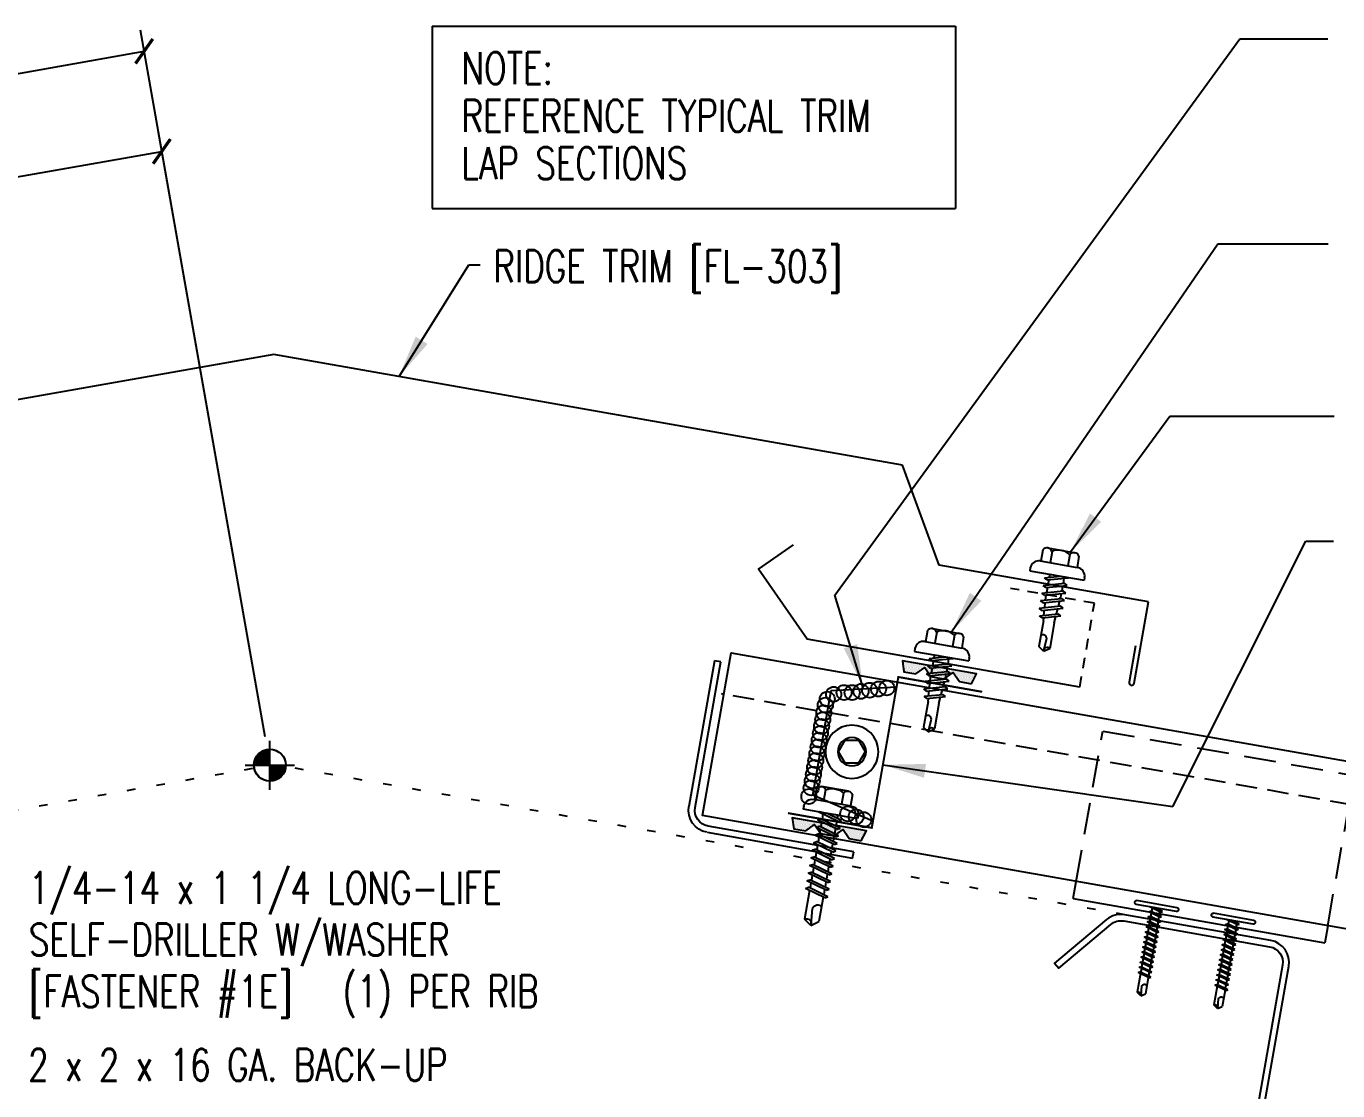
# Model space of a CAD drawing. Header units: inches. Extents: x 0 to 46.1, y 14.2 to 47.6.
# Drawn here: x 19.82 to 35.23, y 20.71 to 33.21 of the extents above; entities that cross this region are included whole.
import ezdxf

# ---------------------------------------------------------------- set-up
doc = ezdxf.new("R2010")
doc.units = ezdxf.units.IN
doc.header["$MEASUREMENT"] = 0
for name, pattern in [('DASH2', [0.1875, 0.125, -0.0625]), ('DOT', [0.25, 0, -0.25]), ('HIDDEN2', [0.1875, 0.125, -0.0625])]:
    doc.linetypes.add(name, pattern=pattern)
for name, color, linetype in [('clip', 5, 'Continuous'), ('CLO', 3, 'Continuous'), ('DIM', 2, 'Continuous'), ('FASTENER', 9, 'Continuous'), ('PANEL', 11, 'Continuous'), ('PURLIN', 1, 'Continuous'), ('SEALANT', 8, 'Continuous'), ('SECTION', 11, 'Continuous'), ('STLA', 12, 'Continuous'), ('TAPE', 8, 'Continuous'), ('TEXT', 2, 'Continuous'), ('TRIM', 6, 'Continuous')]:
    doc.layers.add(name, color=color, linetype=linetype)
doc.styles.add('TEXT', font='SIMPLEX', dxfattribs={"width": 0.75, "height": 6})
doc.styles.add('TEXT1', font='ROMANS.shx', dxfattribs={"width": 0.75, "height": 0.375})
doc.dimstyles.new('DETAIL', dxfattribs={"dimscale": 4, "dimtxt": 0.375, "dimasz": 0.0625, "dimexe": 0.0625, "dimexo": 0.125, "dimgap": 0.0625, "dimtad": 1, "dimdec": 4, "dimzin": 3, "dimdsep": 46, "dimlunit": 4, "dimtxsty": 'TEXT1', "dimblk": 'ARCHTICK', "dimcen": 0.0625, "dimclrd": 7, "dimclre": 7, "dimclrt": 2, "dimadec": 0, "dimazin": 0, "dimtfac": 0.59375, "dimtdec": 4, "dimtmove": 0, "dimatfit": 3, "dimfxl": 0, "dimfrac": 2, "dimtolj": 1, "dimtzin": 3, "dimarcsym": 0})
doc.dimstyles.new('DETAIL$7', dxfattribs={"dimscale": 4, "dimtxt": 6, "dimasz": 0.125, "dimexe": 0.0625, "dimexo": 0.125, "dimgap": 0.0625, "dimtad": 1, "dimdec": 5, "dimzin": 3, "dimdsep": 46, "dimlunit": 4, "dimtxsty": 'TEXT', "dimblk": 'ARCHTICK', "dimcen": 0.0625, "dimclrd": 7, "dimclre": 7, "dimclrt": 2, "dimadec": 0, "dimazin": 0, "dimtfac": 0.666667, "dimtdec": 5, "dimtmove": 0, "dimatfit": 3, "dimfxl": 0, "dimfrac": 2, "dimtolj": 1, "dimtzin": 3, "dimarcsym": 0})

# ---------------------------------------------------------------- blocks, each defined once
blk = doc.blocks.new('_ArchTick')
at = {"color": 0, "linetype": 'ByBlock', "const_width": 0.15}
blk.add_lwpolyline([(-0.5, -0.5), (0.5, 0.5)], dxfattribs=at)
blk = doc.blocks.new('*D13')
at = {"layer": 'DEFPOINTS', "color": 0}
for p in [(21.408, 31.744), (17.355, 25.857), (22.707, 24.377)]:
    blk.add_point(p, dxfattribs=at)
at = {"layer": 'DIM', "color": 7, "lineweight": -2}
for p, q in [((22.621, 24.869), (21.365, 31.991)), ((16.471, 30.874), (21.408, 31.744)), ((17.268, 26.35), (16.427, 31.12))]:
    blk.add_line(p, q, dxfattribs=at)
at = {"layer": 'DIM', "color": 7, "lineweight": -2, "xscale": 0.25, "yscale": 0.25, "zscale": 0.25}
for p, rotation in [((21.408, 31.744), 10.00000000000004), ((16.471, 30.874), 190.0000000000001)]:
    blk.add_blockref('_ArchTick', p, dxfattribs=dict(at, rotation=rotation))
at = {"layer": 'DIM', "color": 2, "insert": (18.857, 31.775), "char_height": 0.375, "attachment_point": 5, "rotation": 10, "style": 'TEXT1'}
blk.add_mtext('\\A1;5"', dxfattribs=at)
blk = doc.blocks.new('*D14')
at = {"layer": 'DEFPOINTS', "color": 0}
for p in [(21.201, 32.92), (10.37, 24.629), (22.707, 24.377)]:
    blk.add_point(p, dxfattribs=at)
at = {"layer": 'DIM', "color": 7, "lineweight": -2}
for p, q in [((22.621, 24.869), (21.158, 33.166)), ((9.278, 30.818), (21.201, 32.92)), ((10.283, 25.122), (9.235, 31.064))]:
    blk.add_line(p, q, dxfattribs=at)
at = {"layer": 'DIM', "color": 7, "lineweight": -2, "xscale": 0.25, "yscale": 0.25, "zscale": 0.25}
for p, rotation in [((21.201, 32.92), 10.00000000000004), ((9.278, 30.818), 190.0000000000001)]:
    blk.add_blockref('_ArchTick', p, dxfattribs=dict(at, rotation=rotation))
at = {"layer": 'DIM', "color": 2, "insert": (15.157, 32.335), "char_height": 0.375, "attachment_point": 5, "rotation": 10, "style": 'TEXT1'}
blk.add_mtext('\\A1;12"', dxfattribs=at)
blk = doc.blocks.new('A$C23AA14D5')
at = {"layer": 'CLO', "const_width": 0.0239}
blk.add_lwpolyline([(2.284, 0.187), (1.299, 0.014), (0.987, 1.785), (0.002, 1.611)], dxfattribs=at)
at = {"layer": 'CLO'}
blk.add_lwpolyline([(1.285, 0.094), (1.993, 0.397), (1.776, 1.628), (1.007, 1.67)], dxfattribs=at)
blk = doc.blocks.new('*X4')
at = {"color": 0}
for p, q in [((-0.434, 0.135), (-0.434, 0.135)), ((-0.434, 0.123), (-0.434, 0.123)), ((-0.422, 0.141), (-0.422, 0.141)), ((-0.422, 0.129), (-0.422, 0.129)), ((-0.422, 0.117), (-0.422, 0.117)), ((-0.422, 0.105), (-0.422, 0.105)), ((-0.422, 0.094), (-0.422, 0.094)), ((-0.422, 0.082), (-0.422, 0.082)), ((-0.41, 0.135), (-0.41, 0.135)), ((-0.41, 0.123), (-0.41, 0.123)), ((-0.41, 0.111), (-0.41, 0.111)), ((-0.41, 0.1), (-0.41, 0.1)), ((-0.41, 0.088), (-0.41, 0.088)), ((-0.41, 0.076), (-0.41, 0.076)), ((-0.41, 0.064), (-0.41, 0.064)), ((-0.41, 0.053), (-0.41, 0.053)), ((-0.41, 0.041), (-0.41, 0.041)), ((-0.398, 0.141), (-0.398, 0.141)), ((-0.398, 0.129), (-0.398, 0.129)), ((-0.398, 0.117), (-0.398, 0.117)), ((-0.398, 0.105), (-0.398, 0.105)), ((-0.398, 0.094), (-0.398, 0.094)), ((-0.398, 0.082), (-0.398, 0.082)), ((-0.398, 0.07), (-0.398, 0.07)), ((-0.398, 0.059), (-0.398, 0.059)), ((-0.398, 0.047), (-0.398, 0.047)), ((-0.398, 0.035), (-0.398, 0.035)), ((-0.398, 0.023), (-0.398, 0.023)), ((-0.387, 0.135), (-0.387, 0.135)), ((-0.387, 0.123), (-0.387, 0.123)), ((-0.387, 0.111), (-0.387, 0.111)), ((-0.387, 0.1), (-0.387, 0.1)), ((-0.387, 0.088), (-0.387, 0.088)), ((-0.387, 0.076), (-0.387, 0.076)), ((-0.387, 0.064), (-0.387, 0.064)), ((-0.387, 0.053), (-0.387, 0.053)), ((-0.387, 0.041), (-0.387, 0.041)), ((-0.387, 0.029), (-0.387, 0.029)), ((-0.375, 0.141), (-0.375, 0.141)), ((-0.375, 0.129), (-0.375, 0.129)), ((-0.375, 0.117), (-0.375, 0.117)), ((-0.375, 0.105), (-0.375, 0.105)), ((-0.375, 0.094), (-0.375, 0.094)), ((-0.375, 0.082), (-0.375, 0.082)), ((-0.375, 0.07), (-0.375, 0.07)), ((-0.375, 0.059), (-0.375, 0.059)), ((-0.375, 0.047), (-0.375, 0.047)), ((-0.375, 0.035), (-0.375, 0.035)), ((-0.375, 0.023), (-0.375, 0.023)), ((-0.363, 0.135), (-0.363, 0.135)), ((-0.363, 0.123), (-0.363, 0.123)), ((-0.363, 0.111), (-0.363, 0.111)), ((-0.363, 0.1), (-0.363, 0.1)), ((-0.363, 0.088), (-0.363, 0.088)), ((-0.363, 0.076), (-0.363, 0.076)), ((-0.363, 0.064), (-0.363, 0.064)), ((-0.363, 0.053), (-0.363, 0.053)), ((-0.363, 0.041), (-0.363, 0.041)), ((-0.363, 0.029), (-0.363, 0.029)), ((-0.352, 0.141), (-0.352, 0.141)), ((-0.352, 0.129), (-0.352, 0.129)), ((-0.352, 0.117), (-0.352, 0.117)), ((-0.352, 0.105), (-0.352, 0.105)), ((-0.352, 0.094), (-0.352, 0.094)), ((-0.352, 0.082), (-0.352, 0.082)), ((-0.352, 0.07), (-0.352, 0.07)), ((-0.352, 0.059), (-0.352, 0.059)), ((-0.352, 0.047), (-0.352, 0.047)), ((-0.352, 0.035), (-0.352, 0.035)), ((-0.352, 0.023), (-0.352, 0.023)), ((-0.34, 0.135), (-0.34, 0.135)), ((-0.34, 0.123), (-0.34, 0.123)), ((-0.34, 0.111), (-0.34, 0.111)), ((-0.34, 0.1), (-0.34, 0.1)), ((-0.34, 0.088), (-0.34, 0.088)), ((-0.34, 0.076), (-0.34, 0.076)), ((-0.34, 0.064), (-0.34, 0.064)), ((-0.34, 0.053), (-0.34, 0.053)), ((-0.34, 0.041), (-0.34, 0.041)), ((-0.34, 0.029), (-0.34, 0.029)), ((-0.328, 0.141), (-0.328, 0.141)), ((-0.328, 0.129), (-0.328, 0.129)), ((-0.328, 0.117), (-0.328, 0.117)), ((-0.328, 0.105), (-0.328, 0.105)), ((-0.328, 0.094), (-0.328, 0.094)), ((-0.328, 0.082), (-0.328, 0.082)), ((-0.328, 0.07), (-0.328, 0.07)), ((-0.328, 0.059), (-0.328, 0.059)), ((-0.328, 0.047), (-0.328, 0.047)), ((-0.328, 0.035), (-0.328, 0.035)), ((-0.328, 0.023), (-0.328, 0.023)), ((-0.316, 0.135), (-0.316, 0.135)), ((-0.316, 0.123), (-0.316, 0.123)), ((-0.316, 0.111), (-0.316, 0.111)), ((-0.316, 0.1), (-0.316, 0.1)), ((-0.316, 0.088), (-0.316, 0.088)), ((-0.316, 0.076), (-0.316, 0.076)), ((-0.316, 0.064), (-0.316, 0.064)), ((-0.316, 0.053), (-0.316, 0.053)), ((-0.316, 0.041), (-0.316, 0.041)), ((-0.316, 0.029), (-0.316, 0.029)), ((-0.305, 0.141), (-0.305, 0.141)), ((-0.305, 0.129), (-0.305, 0.129)), ((-0.305, 0.117), (-0.305, 0.117)), ((-0.305, 0.105), (-0.305, 0.105)), ((-0.305, 0.094), (-0.305, 0.094)), ((-0.305, 0.082), (-0.305, 0.082)), ((-0.305, 0.07), (-0.305, 0.07)), ((-0.305, 0.059), (-0.305, 0.059)), ((-0.305, 0.047), (-0.305, 0.047)), ((-0.305, 0.035), (-0.305, 0.035)), ((-0.305, 0.023), (-0.305, 0.023)), ((-0.293, 0.135), (-0.293, 0.135)), ((-0.293, 0.123), (-0.293, 0.123)), ((-0.293, 0.111), (-0.293, 0.111)), ((-0.293, 0.1), (-0.293, 0.1)), ((-0.293, 0.088), (-0.293, 0.088)), ((-0.293, 0.076), (-0.293, 0.076)), ((-0.293, 0.064), (-0.293, 0.064)), ((-0.293, 0.053), (-0.293, 0.053)), ((-0.293, 0.041), (-0.293, 0.041)), ((-0.293, 0.029), (-0.293, 0.029)), ((-0.281, 0.141), (-0.281, 0.141)), ((-0.281, 0.129), (-0.281, 0.129)), ((-0.281, 0.117), (-0.281, 0.117)), ((-0.281, 0.105), (-0.281, 0.105)), ((-0.281, 0.094), (-0.281, 0.094)), ((-0.281, 0.082), (-0.281, 0.082)), ((-0.281, 0.07), (-0.281, 0.07)), ((-0.281, 0.059), (-0.281, 0.059)), ((-0.281, 0.047), (-0.281, 0.047)), ((-0.281, 0.035), (-0.281, 0.035)), ((-0.281, 0.023), (-0.281, 0.023)), ((-0.27, 0.135), (-0.27, 0.135)), ((-0.27, 0.123), (-0.27, 0.123)), ((-0.27, 0.111), (-0.27, 0.111)), ((-0.27, 0.1), (-0.27, 0.1)), ((-0.27, 0.088), (-0.27, 0.088)), ((-0.27, 0.076), (-0.27, 0.076)), ((-0.27, 0.064), (-0.27, 0.064)), ((-0.27, 0.053), (-0.27, 0.053)), ((-0.27, 0.041), (-0.27, 0.041)), ((-0.27, 0.029), (-0.27, 0.029)), ((-0.258, 0.141), (-0.258, 0.141)), ((-0.258, 0.129), (-0.258, 0.129)), ((-0.258, 0.117), (-0.258, 0.117)), ((-0.258, 0.105), (-0.258, 0.105)), ((-0.258, 0.094), (-0.258, 0.094)), ((-0.258, 0.082), (-0.258, 0.082)), ((-0.258, 0.07), (-0.258, 0.07)), ((-0.258, 0.059), (-0.258, 0.059)), ((-0.258, 0.047), (-0.258, 0.047)), ((-0.258, 0.035), (-0.258, 0.035)), ((-0.258, 0.023), (-0.258, 0.023)), ((-0.246, 0.135), (-0.246, 0.135)), ((-0.246, 0.123), (-0.246, 0.123)), ((-0.246, 0.111), (-0.246, 0.111)), ((-0.246, 0.1), (-0.246, 0.1)), ((-0.246, 0.088), (-0.246, 0.088)), ((-0.246, 0.076), (-0.246, 0.076)), ((-0.246, 0.064), (-0.246, 0.064)), ((-0.246, 0.053), (-0.246, 0.053)), ((-0.246, 0.041), (-0.246, 0.041)), ((-0.234, 0.141), (-0.234, 0.141)), ((-0.234, 0.129), (-0.234, 0.129)), ((-0.234, 0.117), (-0.234, 0.117)), ((-0.234, 0.105), (-0.234, 0.105)), ((-0.234, 0.094), (-0.234, 0.094)), ((-0.234, 0.082), (-0.234, 0.082)), ((-0.234, 0.07), (-0.234, 0.07)), ((-0.234, 0.059), (-0.234, 0.059)), ((-0.234, 0.047), (-0.234, 0.047)), ((-0.223, 0.135), (-0.223, 0.135)), ((-0.223, 0.123), (-0.223, 0.123)), ((-0.223, 0.111), (-0.223, 0.111)), ((-0.223, 0.1), (-0.223, 0.1)), ((-0.223, 0.088), (-0.223, 0.088)), ((-0.223, 0.076), (-0.223, 0.076)), ((-0.223, 0.064), (-0.223, 0.064)), ((-0.211, 0.141), (-0.211, 0.141)), ((-0.211, 0.129), (-0.211, 0.129)), ((-0.211, 0.117), (-0.211, 0.117)), ((-0.211, 0.105), (-0.211, 0.105)), ((-0.211, 0.094), (-0.211, 0.094)), ((-0.211, 0.082), (-0.211, 0.082)), ((-0.211, 0.07), (-0.211, 0.07)), ((-0.199, 0.135), (-0.199, 0.135)), ((-0.199, 0.123), (-0.199, 0.123)), ((-0.199, 0.111), (-0.199, 0.111)), ((-0.199, 0.1), (-0.199, 0.1)), ((-0.199, 0.088), (-0.199, 0.088)), ((-0.188, 0.141), (-0.188, 0.141)), ((-0.188, 0.129), (-0.188, 0.129)), ((-0.188, 0.117), (-0.188, 0.117)), ((-0.188, 0.105), (-0.188, 0.105)), ((-0.188, 0.094), (-0.188, 0.094)), ((-0.176, 0.135), (-0.176, 0.135)), ((-0.176, 0.123), (-0.176, 0.123)), ((-0.176, 0.111), (-0.176, 0.111)), ((-0.164, 0.141), (-0.164, 0.141)), ((-0.164, 0.129), (-0.164, 0.129)), ((-0.164, 0.117), (-0.164, 0.117)), ((-0.164, 0.105), (-0.164, 0.105)), ((-0.152, 0.135), (-0.152, 0.135)), ((-0.152, 0.123), (-0.152, 0.123)), ((-0.152, 0.111), (-0.152, 0.111)), ((-0.152, 0.1), (-0.152, 0.1)), ((-0.141, 0.141), (-0.141, 0.141)), ((-0.141, 0.129), (-0.141, 0.129)), ((-0.141, 0.117), (-0.141, 0.117)), ((-0.141, 0.105), (-0.141, 0.105)), ((-0.141, 0.094), (-0.141, 0.094)), ((-0.141, 0.082), (-0.141, 0.082)), ((-0.129, 0.135), (-0.129, 0.135)), ((-0.129, 0.123), (-0.129, 0.123)), ((-0.129, 0.111), (-0.129, 0.111)), ((-0.129, 0.1), (-0.129, 0.1)), ((-0.129, 0.088), (-0.129, 0.088)), ((-0.129, 0.076), (-0.129, 0.076)), ((-0.117, 0.141), (-0.117, 0.141)), ((-0.117, 0.129), (-0.117, 0.129)), ((-0.117, 0.117), (-0.117, 0.117)), ((-0.117, 0.105), (-0.117, 0.105)), ((-0.117, 0.094), (-0.117, 0.094)), ((-0.117, 0.082), (-0.117, 0.082)), ((-0.117, 0.07), (-0.117, 0.07)), ((-0.117, 0.059), (-0.117, 0.059)), ((-0.105, 0.135), (-0.105, 0.135)), ((-0.105, 0.123), (-0.105, 0.123)), ((-0.105, 0.111), (-0.105, 0.111)), ((-0.105, 0.1), (-0.105, 0.1)), ((-0.105, 0.088), (-0.105, 0.088)), ((-0.105, 0.076), (-0.105, 0.076)), ((-0.105, 0.064), (-0.105, 0.064)), ((-0.105, 0.053), (-0.105, 0.053)), ((-0.094, 0.141), (-0.094, 0.141)), ((-0.094, 0.129), (-0.094, 0.129)), ((-0.094, 0.117), (-0.094, 0.117)), ((-0.094, 0.105), (-0.094, 0.105)), ((-0.094, 0.094), (-0.094, 0.094)), ((-0.094, 0.082), (-0.094, 0.082)), ((-0.094, 0.07), (-0.094, 0.07)), ((-0.094, 0.059), (-0.094, 0.059)), ((-0.094, 0.047), (-0.094, 0.047)), ((-0.094, 0.035), (-0.094, 0.035)), ((-0.082, 0.135), (-0.082, 0.135)), ((-0.082, 0.123), (-0.082, 0.123)), ((-0.082, 0.111), (-0.082, 0.111)), ((-0.082, 0.1), (-0.082, 0.1)), ((-0.082, 0.088), (-0.082, 0.088)), ((-0.082, 0.076), (-0.082, 0.076)), ((-0.082, 0.064), (-0.082, 0.064)), ((-0.082, 0.053), (-0.082, 0.053)), ((-0.082, 0.041), (-0.082, 0.041)), ((-0.082, 0.029), (-0.082, 0.029)), ((-0.07, 0.141), (-0.07, 0.141)), ((-0.07, 0.129), (-0.07, 0.129)), ((-0.07, 0.117), (-0.07, 0.117)), ((-0.07, 0.105), (-0.07, 0.105)), ((-0.07, 0.094), (-0.07, 0.094)), ((-0.07, 0.082), (-0.07, 0.082)), ((-0.07, 0.07), (-0.07, 0.07)), ((-0.07, 0.059), (-0.07, 0.059)), ((-0.07, 0.047), (-0.07, 0.047)), ((-0.07, 0.035), (-0.07, 0.035)), ((-0.07, 0.023), (-0.07, 0.023)), ((-0.059, 0.135), (-0.059, 0.135)), ((-0.059, 0.123), (-0.059, 0.123)), ((-0.059, 0.111), (-0.059, 0.111)), ((-0.059, 0.1), (-0.059, 0.1)), ((-0.059, 0.088), (-0.059, 0.088)), ((-0.059, 0.076), (-0.059, 0.076)), ((-0.059, 0.064), (-0.059, 0.064)), ((-0.059, 0.053), (-0.059, 0.053)), ((-0.059, 0.041), (-0.059, 0.041)), ((-0.059, 0.029), (-0.059, 0.029)), ((-0.047, 0.141), (-0.047, 0.141)), ((-0.047, 0.129), (-0.047, 0.129)), ((-0.047, 0.117), (-0.047, 0.117)), ((-0.047, 0.105), (-0.047, 0.105)), ((-0.047, 0.094), (-0.047, 0.094)), ((-0.047, 0.082), (-0.047, 0.082)), ((-0.047, 0.07), (-0.047, 0.07)), ((-0.047, 0.059), (-0.047, 0.059)), ((-0.047, 0.047), (-0.047, 0.047)), ((-0.047, 0.035), (-0.047, 0.035)), ((-0.047, 0.023), (-0.047, 0.023)), ((-0.035, 0.135), (-0.035, 0.135)), ((-0.035, 0.123), (-0.035, 0.123)), ((-0.035, 0.111), (-0.035, 0.111)), ((-0.035, 0.1), (-0.035, 0.1)), ((-0.035, 0.088), (-0.035, 0.088)), ((-0.035, 0.076), (-0.035, 0.076)), ((-0.035, 0.064), (-0.035, 0.064)), ((-0.035, 0.053), (-0.035, 0.053)), ((-0.035, 0.041), (-0.035, 0.041)), ((-0.035, 0.029), (-0.035, 0.029)), ((-0.023, 0.141), (-0.023, 0.141)), ((-0.023, 0.129), (-0.023, 0.129)), ((-0.023, 0.117), (-0.023, 0.117)), ((-0.023, 0.105), (-0.023, 0.105)), ((-0.023, 0.094), (-0.023, 0.094)), ((-0.023, 0.082), (-0.023, 0.082)), ((-0.023, 0.07), (-0.023, 0.07)), ((-0.023, 0.059), (-0.023, 0.059)), ((-0.023, 0.047), (-0.023, 0.047)), ((-0.023, 0.035), (-0.023, 0.035)), ((-0.023, 0.023), (-0.023, 0.023)), ((-0.012, 0.135), (-0.012, 0.135)), ((-0.012, 0.123), (-0.012, 0.123)), ((-0.012, 0.111), (-0.012, 0.111)), ((-0.012, 0.1), (-0.012, 0.1)), ((-0.012, 0.088), (-0.012, 0.088)), ((-0.012, 0.076), (-0.012, 0.076)), ((-0.012, 0.064), (-0.012, 0.064)), ((-0.012, 0.053), (-0.012, 0.053)), ((-0.012, 0.041), (-0.012, 0.041)), ((-0.012, 0.029), (-0.012, 0.029)), ((0, 0.141), (0, 0.141)), ((0, 0.129), (0, 0.129)), ((0, 0.117), (0, 0.117)), ((0, 0.105), (0, 0.105)), ((0, 0.094), (0, 0.094)), ((0, 0.082), (0, 0.082)), ((0, 0.07), (0, 0.07)), ((0, 0.059), (0, 0.059)), ((0, 0.047), (0, 0.047)), ((0, 0.035), (0, 0.035)), ((0, 0.023), (0, 0.023)), ((0.012, 0.135), (0.012, 0.135)), ((0.012, 0.123), (0.012, 0.123)), ((0.012, 0.111), (0.012, 0.111)), ((0.012, 0.1), (0.012, 0.1)), ((0.012, 0.088), (0.012, 0.088)), ((0.012, 0.076), (0.012, 0.076)), ((0.012, 0.064), (0.012, 0.064)), ((0.012, 0.053), (0.012, 0.053)), ((0.012, 0.041), (0.012, 0.041)), ((0.012, 0.029), (0.012, 0.029)), ((0.023, 0.141), (0.023, 0.141)), ((0.023, 0.129), (0.023, 0.129)), ((0.023, 0.117), (0.023, 0.117)), ((0.023, 0.105), (0.023, 0.105)), ((0.023, 0.094), (0.023, 0.094)), ((0.023, 0.082), (0.023, 0.082)), ((0.023, 0.07), (0.023, 0.07)), ((0.023, 0.059), (0.023, 0.059)), ((0.023, 0.047), (0.023, 0.047)), ((0.023, 0.035), (0.023, 0.035)), ((0.023, 0.023), (0.023, 0.023)), ((0.035, 0.135), (0.035, 0.135)), ((0.035, 0.123), (0.035, 0.123)), ((0.035, 0.111), (0.035, 0.111)), ((0.035, 0.1), (0.035, 0.1)), ((0.035, 0.088), (0.035, 0.088)), ((0.035, 0.076), (0.035, 0.076)), ((0.035, 0.064), (0.035, 0.064)), ((0.035, 0.053), (0.035, 0.053)), ((0.035, 0.041), (0.035, 0.041)), ((0.035, 0.029), (0.035, 0.029)), ((0.047, 0.141), (0.047, 0.141)), ((0.047, 0.129), (0.047, 0.129)), ((0.047, 0.117), (0.047, 0.117)), ((0.047, 0.105), (0.047, 0.105)), ((0.047, 0.094), (0.047, 0.094)), ((0.047, 0.082), (0.047, 0.082)), ((0.047, 0.07), (0.047, 0.07)), ((0.047, 0.059), (0.047, 0.059)), ((0.047, 0.047), (0.047, 0.047)), ((0.047, 0.035), (0.047, 0.035)), ((0.047, 0.023), (0.047, 0.023)), ((0.059, 0.135), (0.059, 0.135)), ((0.059, 0.123), (0.059, 0.123)), ((0.059, 0.111), (0.059, 0.111)), ((0.059, 0.1), (0.059, 0.1)), ((0.059, 0.088), (0.059, 0.088)), ((0.059, 0.076), (0.059, 0.076)), ((0.059, 0.064), (0.059, 0.064)), ((0.059, 0.053), (0.059, 0.053)), ((0.059, 0.041), (0.059, 0.041)), ((0.059, 0.029), (0.059, 0.029)), ((0.07, 0.141), (0.07, 0.141)), ((0.07, 0.129), (0.07, 0.129)), ((0.07, 0.117), (0.07, 0.117)), ((0.07, 0.105), (0.07, 0.105)), ((0.07, 0.094), (0.07, 0.094)), ((0.07, 0.082), (0.07, 0.082)), ((0.07, 0.07), (0.07, 0.07)), ((0.07, 0.059), (0.07, 0.059)), ((0.07, 0.047), (0.07, 0.047)), ((0.07, 0.035), (0.07, 0.035)), ((0.07, 0.023), (0.07, 0.023)), ((0.082, 0.135), (0.082, 0.135)), ((0.082, 0.123), (0.082, 0.123)), ((0.082, 0.111), (0.082, 0.111)), ((0.082, 0.1), (0.082, 0.1)), ((0.082, 0.088), (0.082, 0.088)), ((0.082, 0.076), (0.082, 0.076)), ((0.082, 0.064), (0.082, 0.064)), ((0.082, 0.053), (0.082, 0.053)), ((0.082, 0.041), (0.082, 0.041)), ((0.082, 0.029), (0.082, 0.029)), ((0.094, 0.141), (0.094, 0.141)), ((0.094, 0.129), (0.094, 0.129)), ((0.094, 0.117), (0.094, 0.117)), ((0.094, 0.105), (0.094, 0.105)), ((0.094, 0.094), (0.094, 0.094)), ((0.094, 0.082), (0.094, 0.082)), ((0.094, 0.07), (0.094, 0.07)), ((0.094, 0.059), (0.094, 0.059)), ((0.094, 0.047), (0.094, 0.047)), ((0.094, 0.035), (0.094, 0.035)), ((0.105, 0.135), (0.105, 0.135)), ((0.105, 0.123), (0.105, 0.123)), ((0.105, 0.111), (0.105, 0.111)), ((0.105, 0.1), (0.105, 0.1)), ((0.105, 0.088), (0.105, 0.088)), ((0.105, 0.076), (0.105, 0.076)), ((0.105, 0.064), (0.105, 0.064)), ((0.105, 0.053), (0.105, 0.053)), ((0.117, 0.141), (0.117, 0.141)), ((0.117, 0.129), (0.117, 0.129)), ((0.117, 0.117), (0.117, 0.117)), ((0.117, 0.105), (0.117, 0.105)), ((0.117, 0.094), (0.117, 0.094)), ((0.117, 0.082), (0.117, 0.082)), ((0.117, 0.07), (0.117, 0.07)), ((0.117, 0.059), (0.117, 0.059)), ((0.129, 0.135), (0.129, 0.135)), ((0.129, 0.123), (0.129, 0.123)), ((0.129, 0.111), (0.129, 0.111)), ((0.129, 0.1), (0.129, 0.1)), ((0.129, 0.088), (0.129, 0.088)), ((0.129, 0.076), (0.129, 0.076)), ((0.141, 0.141), (0.141, 0.141)), ((0.141, 0.129), (0.141, 0.129)), ((0.141, 0.117), (0.141, 0.117)), ((0.141, 0.105), (0.141, 0.105)), ((0.141, 0.094), (0.141, 0.094)), ((0.141, 0.082), (0.141, 0.082)), ((0.152, 0.135), (0.152, 0.135)), ((0.152, 0.123), (0.152, 0.123)), ((0.152, 0.111), (0.152, 0.111)), ((0.152, 0.1), (0.152, 0.1)), ((0.164, 0.141), (0.164, 0.141)), ((0.164, 0.129), (0.164, 0.129)), ((0.164, 0.117), (0.164, 0.117)), ((0.164, 0.105), (0.164, 0.105)), ((0.176, 0.135), (0.176, 0.135)), ((0.176, 0.123), (0.176, 0.123)), ((0.176, 0.111), (0.176, 0.111)), ((0.188, 0.141), (0.188, 0.141)), ((0.188, 0.129), (0.188, 0.129)), ((0.188, 0.117), (0.188, 0.117)), ((0.188, 0.105), (0.188, 0.105)), ((0.188, 0.094), (0.188, 0.094)), ((0.199, 0.135), (0.199, 0.135)), ((0.199, 0.123), (0.199, 0.123)), ((0.199, 0.111), (0.199, 0.111)), ((0.199, 0.1), (0.199, 0.1)), ((0.199, 0.088), (0.199, 0.088)), ((0.211, 0.141), (0.211, 0.141)), ((0.211, 0.129), (0.211, 0.129)), ((0.211, 0.117), (0.211, 0.117)), ((0.211, 0.105), (0.211, 0.105)), ((0.211, 0.094), (0.211, 0.094)), ((0.211, 0.082), (0.211, 0.082)), ((0.211, 0.07), (0.211, 0.07)), ((0.223, 0.135), (0.223, 0.135)), ((0.223, 0.123), (0.223, 0.123)), ((0.223, 0.111), (0.223, 0.111)), ((0.223, 0.1), (0.223, 0.1)), ((0.223, 0.088), (0.223, 0.088)), ((0.223, 0.076), (0.223, 0.076)), ((0.223, 0.064), (0.223, 0.064)), ((0.234, 0.141), (0.234, 0.141)), ((0.234, 0.129), (0.234, 0.129)), ((0.234, 0.117), (0.234, 0.117)), ((0.234, 0.105), (0.234, 0.105)), ((0.234, 0.094), (0.234, 0.094)), ((0.234, 0.082), (0.234, 0.082)), ((0.234, 0.07), (0.234, 0.07)), ((0.234, 0.059), (0.234, 0.059)), ((0.234, 0.047), (0.234, 0.047)), ((0.246, 0.135), (0.246, 0.135)), ((0.246, 0.123), (0.246, 0.123)), ((0.246, 0.111), (0.246, 0.111)), ((0.246, 0.1), (0.246, 0.1)), ((0.246, 0.088), (0.246, 0.088)), ((0.246, 0.076), (0.246, 0.076)), ((0.246, 0.064), (0.246, 0.064)), ((0.246, 0.053), (0.246, 0.053)), ((0.246, 0.041), (0.246, 0.041)), ((0.258, 0.141), (0.258, 0.141)), ((0.258, 0.129), (0.258, 0.129)), ((0.258, 0.117), (0.258, 0.117)), ((0.258, 0.105), (0.258, 0.105)), ((0.258, 0.094), (0.258, 0.094)), ((0.258, 0.082), (0.258, 0.082)), ((0.258, 0.07), (0.258, 0.07)), ((0.258, 0.059), (0.258, 0.059)), ((0.258, 0.047), (0.258, 0.047)), ((0.258, 0.035), (0.258, 0.035)), ((0.258, 0.023), (0.258, 0.023)), ((0.27, 0.135), (0.27, 0.135)), ((0.27, 0.123), (0.27, 0.123)), ((0.27, 0.111), (0.27, 0.111)), ((0.27, 0.1), (0.27, 0.1)), ((0.27, 0.088), (0.27, 0.088)), ((0.27, 0.076), (0.27, 0.076)), ((0.27, 0.064), (0.27, 0.064)), ((0.27, 0.053), (0.27, 0.053)), ((0.27, 0.041), (0.27, 0.041)), ((0.27, 0.029), (0.27, 0.029)), ((0.281, 0.141), (0.281, 0.141)), ((0.281, 0.129), (0.281, 0.129)), ((0.281, 0.117), (0.281, 0.117)), ((0.281, 0.105), (0.281, 0.105)), ((0.281, 0.094), (0.281, 0.094)), ((0.281, 0.082), (0.281, 0.082)), ((0.281, 0.07), (0.281, 0.07)), ((0.281, 0.059), (0.281, 0.059)), ((0.281, 0.047), (0.281, 0.047)), ((0.281, 0.035), (0.281, 0.035)), ((0.281, 0.023), (0.281, 0.023)), ((0.293, 0.135), (0.293, 0.135)), ((0.293, 0.123), (0.293, 0.123)), ((0.293, 0.111), (0.293, 0.111)), ((0.293, 0.1), (0.293, 0.1)), ((0.293, 0.088), (0.293, 0.088)), ((0.293, 0.076), (0.293, 0.076)), ((0.293, 0.064), (0.293, 0.064)), ((0.293, 0.053), (0.293, 0.053)), ((0.293, 0.041), (0.293, 0.041)), ((0.293, 0.029), (0.293, 0.029)), ((0.305, 0.141), (0.305, 0.141)), ((0.305, 0.129), (0.305, 0.129)), ((0.305, 0.117), (0.305, 0.117)), ((0.305, 0.105), (0.305, 0.105)), ((0.305, 0.094), (0.305, 0.094)), ((0.305, 0.082), (0.305, 0.082)), ((0.305, 0.07), (0.305, 0.07)), ((0.305, 0.059), (0.305, 0.059)), ((0.305, 0.047), (0.305, 0.047)), ((0.305, 0.035), (0.305, 0.035)), ((0.305, 0.023), (0.305, 0.023)), ((0.316, 0.135), (0.316, 0.135)), ((0.316, 0.123), (0.316, 0.123)), ((0.316, 0.111), (0.316, 0.111)), ((0.316, 0.1), (0.316, 0.1)), ((0.316, 0.088), (0.316, 0.088)), ((0.316, 0.076), (0.316, 0.076)), ((0.316, 0.064), (0.316, 0.064)), ((0.316, 0.053), (0.316, 0.053)), ((0.316, 0.041), (0.316, 0.041)), ((0.316, 0.029), (0.316, 0.029)), ((0.328, 0.141), (0.328, 0.141)), ((0.328, 0.129), (0.328, 0.129)), ((0.328, 0.117), (0.328, 0.117)), ((0.328, 0.105), (0.328, 0.105)), ((0.328, 0.094), (0.328, 0.094)), ((0.328, 0.082), (0.328, 0.082)), ((0.328, 0.07), (0.328, 0.07)), ((0.328, 0.059), (0.328, 0.059)), ((0.328, 0.047), (0.328, 0.047)), ((0.328, 0.035), (0.328, 0.035)), ((0.328, 0.023), (0.328, 0.023)), ((0.34, 0.135), (0.34, 0.135)), ((0.34, 0.123), (0.34, 0.123)), ((0.34, 0.111), (0.34, 0.111)), ((0.34, 0.1), (0.34, 0.1)), ((0.34, 0.088), (0.34, 0.088)), ((0.34, 0.076), (0.34, 0.076)), ((0.34, 0.064), (0.34, 0.064)), ((0.34, 0.053), (0.34, 0.053)), ((0.34, 0.041), (0.34, 0.041)), ((0.34, 0.029), (0.34, 0.029)), ((0.352, 0.141), (0.352, 0.141)), ((0.352, 0.129), (0.352, 0.129)), ((0.352, 0.117), (0.352, 0.117)), ((0.352, 0.105), (0.352, 0.105)), ((0.352, 0.094), (0.352, 0.094)), ((0.352, 0.082), (0.352, 0.082)), ((0.352, 0.07), (0.352, 0.07)), ((0.352, 0.059), (0.352, 0.059)), ((0.352, 0.047), (0.352, 0.047)), ((0.352, 0.035), (0.352, 0.035)), ((0.352, 0.023), (0.352, 0.023)), ((0.363, 0.135), (0.363, 0.135)), ((0.363, 0.123), (0.363, 0.123)), ((0.363, 0.111), (0.363, 0.111)), ((0.363, 0.1), (0.363, 0.1)), ((0.363, 0.088), (0.363, 0.088)), ((0.363, 0.076), (0.363, 0.076)), ((0.363, 0.064), (0.363, 0.064)), ((0.363, 0.053), (0.363, 0.053)), ((0.363, 0.041), (0.363, 0.041)), ((0.363, 0.029), (0.363, 0.029)), ((0.375, 0.141), (0.375, 0.141)), ((0.375, 0.129), (0.375, 0.129)), ((0.375, 0.117), (0.375, 0.117)), ((0.375, 0.105), (0.375, 0.105)), ((0.375, 0.094), (0.375, 0.094)), ((0.375, 0.082), (0.375, 0.082)), ((0.375, 0.07), (0.375, 0.07)), ((0.375, 0.059), (0.375, 0.059)), ((0.375, 0.047), (0.375, 0.047)), ((0.375, 0.035), (0.375, 0.035)), ((0.375, 0.023), (0.375, 0.023)), ((0.387, 0.135), (0.387, 0.135)), ((0.387, 0.123), (0.387, 0.123)), ((0.387, 0.111), (0.387, 0.111)), ((0.387, 0.1), (0.387, 0.1)), ((0.387, 0.088), (0.387, 0.088)), ((0.387, 0.076), (0.387, 0.076)), ((0.387, 0.064), (0.387, 0.064)), ((0.387, 0.053), (0.387, 0.053)), ((0.387, 0.041), (0.387, 0.041)), ((0.387, 0.029), (0.387, 0.029)), ((0.398, 0.141), (0.398, 0.141)), ((0.398, 0.129), (0.398, 0.129)), ((0.398, 0.117), (0.398, 0.117)), ((0.398, 0.105), (0.398, 0.105)), ((0.398, 0.094), (0.398, 0.094)), ((0.398, 0.082), (0.398, 0.082)), ((0.398, 0.07), (0.398, 0.07)), ((0.398, 0.059), (0.398, 0.059)), ((0.398, 0.047), (0.398, 0.047)), ((0.398, 0.035), (0.398, 0.035)), ((0.398, 0.023), (0.398, 0.023)), ((0.41, 0.135), (0.41, 0.135)), ((0.41, 0.123), (0.41, 0.123)), ((0.41, 0.111), (0.41, 0.111)), ((0.41, 0.1), (0.41, 0.1)), ((0.41, 0.088), (0.41, 0.088)), ((0.41, 0.076), (0.41, 0.076)), ((0.41, 0.064), (0.41, 0.064)), ((0.41, 0.053), (0.41, 0.053)), ((0.41, 0.041), (0.41, 0.041)), ((0.422, 0.141), (0.422, 0.141)), ((0.422, 0.129), (0.422, 0.129)), ((0.422, 0.117), (0.422, 0.117)), ((0.422, 0.105), (0.422, 0.105)), ((0.422, 0.094), (0.422, 0.094)), ((0.422, 0.082), (0.422, 0.082)), ((0.434, 0.135), (0.434, 0.135)), ((0.434, 0.123), (0.434, 0.123))]:
    blk.add_line(p, q, dxfattribs=at)
blk = doc.blocks.new('MB_DBTAP')
at = {"layer": 'TAPE', "color": 9}
blk.add_lwpolyline([(-0.403, 0.018), (-0.442, 0.141), (0.442, 0.141), (0.403, 0.018), (0.26, 0.018), (0.17, 0.109), (0.079, 0.018), (0, 0.018), (-0.079, 0.018), (-0.17, 0.109), (-0.26, 0.018)], close=True, dxfattribs=at)
at = {"layer": 'TAPE', "color": 251}
blk.add_blockref('*X4', (0, 0), dxfattribs=at)
blk = doc.blocks.new('MB_516W')
blk.add_lwpolyline([(-0.078, 0.135), (-0.156, 0), (-0.078, -0.135), (0.078, -0.135), (0.156, 0), (0.078, 0.135)], close=True)
for radius in [0.312, 0.166]:
    blk.add_circle((0, 0), radius)
blk = doc.blocks.new('fz5')
at = {"layer": 'FASTENER'}
for p, q in [((-0.163, 0.337), (0.159, 0.337)), ((-0.226, 0.171), (0.214, 0.171)), ((-0.217, 0.305), (-0.217, 0.171)), ((-0.108, 0.305), (-0.108, 0.171)), ((0.105, 0.305), (0.105, 0.171)), ((0.214, 0.305), (0.214, 0.171)), ((-0.326, 0.071), (-0.326, 0.037)), ((-0.326, 0.037), (0.322, 0.037)), ((-0.141, -0.014), (0.037, 0.037)), ((-0.105, -0.034), (0.137, 0.035)), ((-0.088, 0.037), (-0.088, 0.001)), ((-0.088, 0.037), (0.085, 0.037)), ((0.085, 0.037), (0.134, 0.037)), ((0.085, 0.02), (0.085, -0.041)), ((0.137, 0.035), (0.134, 0.037)), ((0.322, 0.071), (0.322, 0.037)), ((-0.105, -0.034), (-0.141, -0.014)), ((-0.141, -0.105), (0.102, -0.036)), ((-0.105, -0.125), (-0.141, -0.105)), ((-0.141, -0.196), (0.102, -0.127)), ((-0.105, -0.125), (0.137, -0.056)), ((-0.105, -0.216), (0.137, -0.147)), ((-0.088, -0.029), (-0.088, -0.09)), ((-0.088, -0.12), (-0.088, -0.181)), ((0.085, -0.071), (0.085, -0.131)), ((0.137, -0.056), (0.102, -0.036)), ((0.137, -0.147), (0.102, -0.127)), ((-0.105, -0.216), (-0.141, -0.196)), ((-0.141, -0.287), (0.102, -0.217)), ((-0.105, -0.307), (-0.141, -0.287)), ((-0.105, -0.307), (0.137, -0.238)), ((-0.084, -0.27), (-0.088, -0.211)), ((-0.078, -0.36), (-0.082, -0.3)), ((0.077, -0.315), (0.082, -0.253)), ((0.084, -0.223), (0.085, -0.211)), ((0.085, -0.162), (0.085, -0.211)), ((0.137, -0.238), (0.102, -0.217)), ((-0.141, -0.378), (0.102, -0.308)), ((-0.105, -0.398), (-0.141, -0.378)), ((-0.122, -0.463), (0.089, -0.403)), ((-0.105, -0.398), (0.137, -0.328)), ((-0.086, -0.483), (0.124, -0.423)), ((-0.071, -0.449), (-0.075, -0.389)), ((0.063, -0.515), (0.068, -0.439)), ((0.071, -0.408), (0.075, -0.346)), ((0.124, -0.423), (0.089, -0.403)), ((0.137, -0.328), (0.102, -0.308)), ((-0.086, -0.483), (-0.122, -0.463)), ((-0.066, -0.516), (-0.069, -0.478)), ((-0.066, -0.516), (-0.066, -0.82)), ((0.063, -0.516), (0.063, -0.82)), ((-0.003, -0.854), (0.009, -0.714)), ((-0.002, -0.866), (-0.066, -0.82)), ((-0.002, -0.866), (0.063, -0.82))]:
    blk.add_line(p, q, dxfattribs=at)
for centre, radius, start, end in [((-0.163, 0.274), 0.0628, 29.8754, 150.1246), ((-0.002, 0.141), 0.196, 56.9974, 123.0026), ((0.159, 0.274), 0.0628, 29.8754, 150.1246), ((-0.226, 0.071), 0.1, 90, 180), ((0.222, 0.071), 0.1, 0, 90), ((0.073, -0.516), 0.01, 175.9484, 180), ((-0.036, -0.723), 0.0461, 11.1445, 130.906), ((0.039, -0.855), 0.0422, 55.4585, 194.8454)]:
    blk.add_arc(centre, radius, start, end, dxfattribs=at)
blk = doc.blocks.new('sd3')
at = {"layer": 'FASTENER'}
for p, q in [((-0.24, 0.082), (0.24, 0.082)), ((-0.24, 0.037), (0.24, 0.037)), ((-0.078, 0.008), (0.023, 0.037)), ((-0.058, -0.003), (-0.078, 0.008)), ((-0.058, -0.003), (0.08, 0.036)), ((-0.048, 0.037), (-0.048, 0.017)), ((0.05, 0.027), (0.05, -0.016)), ((-0.078, -0.052), (0.06, -0.013)), ((-0.058, -0.064), (-0.078, -0.052)), ((-0.078, -0.112), (0.06, -0.073)), ((-0.058, -0.124), (-0.078, -0.112)), ((-0.078, -0.172), (0.06, -0.133)), ((-0.058, -0.064), (0.08, -0.024)), ((-0.058, -0.124), (0.08, -0.084)), ((-0.058, -0.184), (0.08, -0.144)), ((-0.048, -0.001), (-0.048, -0.044)), ((-0.048, -0.061), (-0.048, -0.104)), ((-0.048, -0.121), (-0.048, -0.164)), ((0.05, -0.033), (0.05, -0.076)), ((0.05, -0.093), (0.05, -0.136)), ((0.05, -0.153), (0.05, -0.196)), ((0.08, -0.024), (0.06, -0.013)), ((0.08, -0.084), (0.06, -0.073)), ((0.08, -0.144), (0.06, -0.133)), ((-0.058, -0.184), (-0.078, -0.172)), ((-0.078, -0.232), (0.06, -0.193)), ((-0.058, -0.244), (-0.078, -0.232)), ((-0.078, -0.292), (0.06, -0.253)), ((-0.058, -0.304), (-0.078, -0.292)), ((-0.058, -0.244), (0.08, -0.204)), ((-0.058, -0.304), (0.08, -0.264)), ((-0.048, -0.181), (-0.048, -0.224)), ((-0.048, -0.241), (-0.048, -0.284)), ((-0.048, -0.301), (-0.048, -0.344)), ((0.05, -0.213), (0.05, -0.256)), ((0.05, -0.273), (0.05, -0.316)), ((0.08, -0.204), (0.06, -0.193)), ((0.08, -0.264), (0.06, -0.253)), ((-0.078, -0.353), (0.06, -0.313)), ((-0.058, -0.364), (-0.078, -0.353)), ((-0.078, -0.413), (0.06, -0.373)), ((-0.058, -0.424), (-0.078, -0.413)), ((-0.078, -0.473), (0.06, -0.433)), ((-0.058, -0.364), (0.08, -0.325)), ((-0.058, -0.424), (0.08, -0.385)), ((-0.058, -0.484), (0.08, -0.445)), ((-0.048, -0.361), (-0.048, -0.404)), ((-0.048, -0.421), (-0.048, -0.464)), ((0.05, -0.333), (0.05, -0.376)), ((0.05, -0.393), (0.05, -0.436)), ((0.05, -0.453), (0.05, -0.496)), ((0.08, -0.325), (0.06, -0.313)), ((0.08, -0.385), (0.06, -0.373)), ((0.08, -0.445), (0.06, -0.433)), ((-0.058, -0.484), (-0.078, -0.473)), ((-0.078, -0.533), (0.06, -0.493)), ((-0.058, -0.544), (-0.078, -0.533)), ((-0.078, -0.593), (0.06, -0.553)), ((-0.058, -0.604), (-0.078, -0.593)), ((-0.078, -0.653), (0.06, -0.614)), ((-0.058, -0.544), (0.08, -0.505)), ((-0.058, -0.604), (0.08, -0.565)), ((-0.048, -0.481), (-0.048, -0.524)), ((-0.048, -0.541), (-0.048, -0.584)), ((-0.048, -0.601), (-0.048, -0.644)), ((0.05, -0.513), (0.05, -0.556)), ((0.05, -0.573), (0.05, -0.616)), ((0.08, -0.505), (0.06, -0.493)), ((0.08, -0.565), (0.06, -0.553)), ((0.08, -0.625), (0.06, -0.614)), ((-0.058, -0.664), (-0.078, -0.653)), ((-0.078, -0.713), (0.06, -0.674)), ((-0.058, -0.724), (-0.078, -0.713)), ((-0.078, -0.773), (0.06, -0.734)), ((-0.058, -0.664), (0.08, -0.625)), ((-0.058, -0.724), (0.08, -0.685)), ((-0.058, -0.785), (0.08, -0.745)), ((-0.048, -0.662), (-0.048, -0.704)), ((-0.048, -0.722), (-0.048, -0.765)), ((0.05, -0.634), (0.05, -0.676)), ((0.05, -0.694), (0.05, -0.737)), ((0.05, -0.754), (0.05, -0.977)), ((0.08, -0.685), (0.06, -0.674)), ((0.08, -0.745), (0.06, -0.734)), ((-0.058, -0.785), (-0.078, -0.773)), ((-0.048, -0.782), (-0.048, -0.977)), ((0, -1.003), (0.009, -0.896)), ((0.001, -1.011), (-0.048, -0.977)), ((0.001, -1.011), (0.05, -0.977))]:
    blk.add_line(p, q, dxfattribs=at)
for centre, radius, start, end in [((-0.238, 0.06), 0.0227, 94.6639, 265.3361), ((0.238, 0.06), 0.0227, 274.6639, 85.3361), ((-0.025, -0.903), 0.0349, 11.1445, 130.906), ((0.032, -1.003), 0.032, 55.4585, 194.8454)]:
    blk.add_arc(centre, radius, start, end, dxfattribs=at)
blk = doc.blocks.new('A$C30686E82')
for p, q in [((-2.715, 0.761), (3.437, 0.761)), ((-2.715, 0.761), (-2.715, -1.379)), ((3.437, 0.761), (3.437, -1.379)), ((-2.715, -1.379), (3.437, -1.379))]:
    blk.add_line(p, q)
at = {"layer": 'TEXT', "style": 'TEXT1', "width": 0.75}
for s, p in [('NOTE:', (-2.368, 0.081)), ('REFERENCE TYPICAL TRIM', (-2.368, -0.477)), ('LAP SECTIONS', (-2.368, -1.035))]:
    blk.add_text(s, height=0.375, dxfattribs=at).set_placement(p)
blk = doc.blocks.new('wp')
at = {"layer": 'SECTION'}
for p, q in [((0, -0.0958), (0, 0.0958)), ((-0.0958, 0), (0.0958, 0))]:
    blk.add_line(p, q, dxfattribs=at)
at = {"layer": 'SECTION', "const_width": 0.0625}
for points in [[(0, 0.0312, 0.414214), (-0.0312, 0, 1)], [(0, -0.0312, 0.414214), (0.0312, 0, 1)]]:
    blk.add_lwpolyline(points, format="xyb", dxfattribs=at)
at = {"layer": 'SECTION'}
blk.add_circle((0, 0), 0.0625, dxfattribs=at)
blk = doc.blocks.new('A$C697F4E93')
at = {"layer": 'STLA'}
for p, q in [((-0.511, 5.804), (-0.438, 5.817)), ((-0.209, 4.093), (-0.511, 5.804)), ((-0.438, 5.817), (-0.136, 4.106)), ((-2.073, 3.574), (-0.362, 3.876)), ((-0.349, 3.802), (-2.06, 3.5)), ((-2.06, 3.5), (-2.073, 3.574))]:
    blk.add_line(p, q, dxfattribs=at)
for radius in [0.187, 0.262]:
    blk.add_arc((-0.394, 4.06), radius, 280, 10, dxfattribs=at)
blk = doc.blocks.new('FD-F1E')
at = {"layer": 'TEXT', "style": 'TEXT1', "width": 0.75}
for s, p in [('1/4-14 x 1 1/4 LONG-LIFE', (0.0047, -0.0408)), ('SELF-DRILLER W/WASHER', (0.0047, -0.1926)), ('[FASTENER #1E]', (0.0047, -0.3444))]:
    blk.add_text(s, height=0.09375, dxfattribs=at).set_placement(p)
blk.add_attdef('(QUANTITY)', (0.9263, -0.3444), '', height=0.0938, dxfattribs=at)
blk = doc.blocks.new('fz7')
at = {"layer": 'FASTENER'}
for p, q in [((-0.161, 0.337), (0.161, 0.337)), ((-0.224, 0.171), (0.215, 0.171)), ((-0.215, 0.305), (-0.215, 0.171)), ((-0.107, 0.305), (-0.107, 0.171)), ((0.107, 0.305), (0.107, 0.171)), ((0.215, 0.305), (0.215, 0.171)), ((-0.324, 0.071), (-0.324, 0.037)), ((-0.324, 0.037), (0.324, 0.037)), ((-0.139, -0.016), (0.046, 0.037)), ((-0.104, -0.036), (0.139, 0.033)), ((-0.086, 0.037), (-0.086, -0.001)), ((-0.086, 0.037), (0.086, 0.037)), ((0.086, 0.037), (0.133, 0.037)), ((0.086, 0.018), (0.086, -0.042)), ((0.139, 0.033), (0.133, 0.037)), ((0.324, 0.071), (0.324, 0.037)), ((-0.104, -0.036), (-0.139, -0.016)), ((-0.139, -0.107), (0.104, -0.038)), ((-0.104, -0.127), (-0.139, -0.107)), ((-0.139, -0.198), (0.104, -0.128)), ((-0.104, -0.127), (0.139, -0.058)), ((-0.104, -0.218), (0.139, -0.149)), ((-0.086, -0.031), (-0.086, -0.092)), ((-0.086, -0.122), (-0.086, -0.183)), ((0.086, -0.073), (0.086, -0.133)), ((0.139, -0.058), (0.104, -0.038)), ((0.139, -0.149), (0.104, -0.128)), ((-0.104, -0.218), (-0.139, -0.198)), ((-0.139, -0.289), (0.104, -0.219)), ((-0.104, -0.309), (-0.139, -0.289)), ((-0.104, -0.309), (0.139, -0.239)), ((-0.086, -0.213), (-0.086, -0.274)), ((-0.086, -0.304), (-0.086, -0.364)), ((0.086, -0.164), (0.086, -0.224)), ((0.086, -0.255), (0.086, -0.315)), ((0.139, -0.239), (0.104, -0.219)), ((-0.139, -0.38), (0.104, -0.31)), ((-0.104, -0.4), (-0.139, -0.38)), ((-0.139, -0.47), (0.104, -0.401)), ((-0.104, -0.4), (0.139, -0.33)), ((-0.104, -0.491), (0.139, -0.421)), ((-0.086, -0.395), (-0.086, -0.455)), ((0.086, -0.345), (0.086, -0.406)), ((0.086, -0.436), (0.086, -0.497)), ((0.139, -0.33), (0.104, -0.31)), ((0.139, -0.421), (0.104, -0.401)), ((-0.104, -0.491), (-0.139, -0.47)), ((-0.139, -0.561), (0.104, -0.492)), ((-0.104, -0.581), (-0.139, -0.561)), ((-0.139, -0.652), (0.104, -0.583)), ((-0.104, -0.581), (0.139, -0.512)), ((-0.104, -0.672), (0.139, -0.603)), ((-0.086, -0.486), (-0.086, -0.546)), ((-0.086, -0.577), (-0.086, -0.637)), ((0.086, -0.527), (0.086, -0.588)), ((0.139, -0.512), (0.104, -0.492)), ((0.139, -0.603), (0.104, -0.583)), ((-0.104, -0.672), (-0.139, -0.652)), ((-0.139, -0.743), (0.104, -0.674)), ((-0.104, -0.763), (-0.139, -0.743)), ((-0.139, -0.834), (0.104, -0.765)), ((-0.104, -0.763), (0.139, -0.694)), ((-0.086, -0.667), (-0.086, -0.728)), ((-0.086, -0.758), (-0.086, -0.819)), ((0.086, -0.618), (0.086, -0.679)), ((0.086, -0.709), (0.086, -0.77)), ((0.139, -0.694), (0.104, -0.674)), ((0.139, -0.785), (0.104, -0.765)), ((-0.104, -0.854), (-0.139, -0.834)), ((-0.139, -0.925), (0.104, -0.856)), ((-0.104, -0.854), (0.139, -0.785)), ((-0.104, -0.945), (0.139, -0.876)), ((-0.086, -0.849), (-0.086, -0.91)), ((0.086, -0.8), (0.086, -0.861)), ((0.086, -0.891), (0.086, -1.232)), ((0.139, -0.876), (0.104, -0.856)), ((-0.104, -0.945), (-0.139, -0.925)), ((-0.086, -0.94), (-0.086, -1.232)), ((0, -1.293), (-0.086, -1.232)), ((-0.002, -1.277), (0.014, -1.091)), ((0, -1.293), (0.086, -1.232))]:
    blk.add_line(p, q, dxfattribs=at)
for centre, radius, start, end in [((-0.161, 0.274), 0.0628, 29.8754, 150.1246), ((0, 0.141), 0.196, 56.9974, 123.0026), ((0.161, 0.274), 0.0628, 29.8754, 150.1246), ((-0.224, 0.071), 0.1, 90, 180), ((0.224, 0.071), 0.1, 0, 90), ((-0.046, -1.102), 0.0615, 11.1445, 130.906), ((0.054, -1.278), 0.0563, 55.4585, 194.8454)]:
    blk.add_arc(centre, radius, start, end, dxfattribs=at)

msp = doc.modelspace()

# ---------------------------------------------------------------- linework, layer by layer
for p, q in [((34.07381, 33.06624), (35.10923, 33.06624)), ((34.84952, 27.16588), (35.17394, 27.16588))]:
    msp.add_line(p, q)
at = {"layer": 'clip', "linetype": 'HIDDEN2', "ltscale": 3}
for p, q in [((32.15289, 23.17286), (32.46398, 24.93715)), ((32.46398, 24.93715), (35.41038, 24.41762)), ((35.10738, 22.65232), (35.41865, 24.41762))]:
    msp.add_line(p, q, dxfattribs=at)
at = {"layer": 'clip'}
for p, q in [((32.11726, 22.97082), (32.15289, 23.17286)), ((35.10738, 22.65232), (35.07169, 22.44988))]:
    msp.add_line(p, q, dxfattribs=at)
msp.add_lwpolyline([(32.11725, 22.97074), (35.07167, 22.44979)], dxfattribs=at)
at = {"layer": 'DIM', "linetype": 'DOT'}
for p, q in [((12.72768, 22.78152), (22.6793, 24.53626)), ((32.72381, 22.78152), (22.7722, 24.53626))]:
    msp.add_line(p, q, dxfattribs=at)
at = {"layer": 'PANEL', "color": 8, "linetype": 'DASH2', "ltscale": 2}
msp.add_line((45.35728, 22.31906), (27.98578, 25.37359), dxfattribs=at)
at = {"layer": 'PANEL'}
msp.add_lwpolyline([(45.14303, 20.88419), (27.75954, 23.9469), (28.09642, 25.85742), (45.46792, 22.8029)], dxfattribs=at)
at = {"layer": 'PURLIN'}
msp.add_lwpolyline([(36.22904, 14.80443), (35.61794, 14.29166, -0.22169466), (35.46485, 14.25064), (33.50456, 14.59629, -0.41421356), (33.35247, 14.8135), (34.00153, 18.49452), (34.65059, 22.17553, 0.41421356), (34.43791, 22.47928), (32.72381, 22.78152, 0.22169466), (32.50975, 22.72416), (31.89865, 22.21139), (31.94666, 22.15416), (32.55776, 22.66694, -0.22169466), (32.71084, 22.70796), (34.42493, 22.40571, -0.41421356), (34.57703, 22.1885), (33.92796, 18.50749), (33.2789, 14.82648, 0.41421356), (33.49159, 14.52273), (35.45188, 14.17708, 0.22169466), (35.66595, 14.23444), (36.27705, 14.74721)], format="xyb", close=True, dxfattribs=at)
at = {"layer": 'SEALANT'}
for centre in [(29.30219, 25.36977), (29.42438, 25.38955), (29.51992, 25.38955), (29.62342, 25.40392), (29.72569, 25.41711), (29.82919, 25.43148), (29.92678, 25.44365), (29.20455, 25.24269), (29.22772, 25.31314), (29.17364, 25.07217), (29.18723, 25.15234), (29.14646, 24.91185), (29.16005, 24.99201), (29.11928, 24.75152), (29.13287, 24.83168), (29.09211, 24.5912), (29.10569, 24.67136), (29.06493, 24.43087), (29.07852, 24.51103), (29.03775, 24.27054), (29.05134, 24.35071), (29.01129, 24.16944), (29.46885, 23.96569), (29.56534, 23.93147), (29.65716, 23.89725)]:
    msp.add_circle(centre, 0.08824, dxfattribs=at)
at = {"layer": 'TRIM'}
for p, q in [((22.72575, 29.3599), (15.33907, 28.06106)), ((30.11243, 28.06106), (22.72575, 29.3599)), ((30.54051, 26.88665), (30.11243, 28.06106)), ((33.00274, 26.4537), (30.54051, 26.88665)), ((32.83452, 25.49969), (33.00274, 26.4537)), ((32.84818, 25.93707), (32.77297, 25.51055))]:
    msp.add_line(p, q, dxfattribs=at)
msp.add_lwpolyline([(32.1932, 25.45397), (28.99258, 26.01832), (28.419, 26.83747), (28.82858, 27.12426)], dxfattribs=at)
at = {"layer": 'TRIM', "linetype": 'HIDDEN2'}
msp.add_lwpolyline([(32.1932, 25.45397), (32.36685, 26.43877), (31.38204, 26.61242)], dxfattribs=at)
at = {"layer": 'TRIM'}
msp.add_arc((32.80374, 25.50512), 0.03125, 170, 350, dxfattribs=at)

# ---------------------------------------------------------------- block references
msp.add_blockref('A$C30686E82', (27.29839, 32.45241))
at = {"xscale": -1}
msp.add_blockref('A$C697F4E93', (27.46532, 19.94672), dxfattribs=at)
at = {"layer": 'CLO', "xscale": -1}
msp.add_blockref('A$C23AA14D5', (31.04931, 23.78738), dxfattribs=at)
at = {"layer": 'FASTENER'}
for p, rotation in [((31.92125, 26.72726), 349.9999999999985), ((30.56618, 25.78067), 349.9999999999998)]:
    msp.add_blockref('fz5', p, dxfattribs=dict(at, rotation=rotation))
at = {"layer": 'FASTENER', "xscale": -1}
msp.add_blockref('MB_516W', (29.51675, 24.69453), dxfattribs=at)
for name, p, rotation in [('fz7', (29.25867, 23.92802), 350.0000000000001), ('sd3', (33.08788, 22.8242), 350.0000000000001), ('sd3', (33.98934, 22.67547), 350.0000000000004)]:
    msp.add_blockref(name, p, dxfattribs=dict(at, rotation=rotation))
at = {"layer": 'TAPE', "xscale": -1, "rotation": 350.0000000000001}
for p in [(30.52048, 25.54622), (29.22736, 23.70227)]:
    msp.add_blockref('MB_DBTAP', p, dxfattribs=at)
at = {"layer": 'TEXT', "xscale": 3, "yscale": 3, "zscale": 3}
for p in [(22.67704, 24.53626), (22.6793, 24.53626)]:
    msp.add_blockref('wp', p, dxfattribs=at)
at = {"layer": 'TEXT', "xscale": 4, "yscale": 4, "zscale": 4}
msp.add_blockref('FD-F1E', (19.82822, 23.07192), dxfattribs=at).add_auto_attribs({'(QUANTITY)': '(1) PER RIB'})

# ---------------------------------------------------------------- texts
at = {"layer": 'TEXT', "style": 'TEXT1', "width": 0.75}
for s, p in [('RIDGE TRIM [FL-303]', (25.30597, 30.20743)), ('2 x 2 x 16 GA. BACK-UP', (19.83752, 20.83035))]:
    msp.add_text(s, height=0.375, dxfattribs=at).set_placement(p)

# ---------------------------------------------------------------- dimensions: what is measured, and where the dimension line sits
at = {"layer": 'DIM'}
dim = msp.add_linear_dim(base=(21.201, 32.92011), p1=(10.36955, 24.62912), p2=(22.70741, 24.3768), angle=10, text='12"', dimstyle='DETAIL', dxfattribs=at)
dim.commit()
dim.dimension.update_dxf_attribs({"geometry": '*D14', "text_midpoint": (15.15749, 32.33499)})
dim = msp.add_linear_dim(base=(21.4083, 31.74447), p1=(17.35507, 25.85742), p2=(22.70741, 24.3768), angle=10, dimstyle='DETAIL', dxfattribs=at)
dim.commit()
dim.dimension.update_dxf_attribs({"geometry": '*D13', "text_midpoint": (18.85725, 31.77516)})

# ---------------------------------------------------------------- leaders
for points in [[(29.64679, 25.45663), (29.31737, 26.53207), (34.07381, 33.06624)], [(30.68713, 26.10111), (33.81541, 30.65749), (35.11111, 30.65749)], [(24.19608, 29.10136), (25.01415, 30.41128), (25.14896, 30.41128)], [(32.08386, 27.04036), (33.25411, 28.63379), (35.18473, 28.63379)], [(29.88065, 24.5414), (33.28561, 24.05122), (34.84952, 27.16588)]]:
    msp.add_leader(points, dimstyle='DETAIL$7')

doc.saveas('drawing.dxf')
